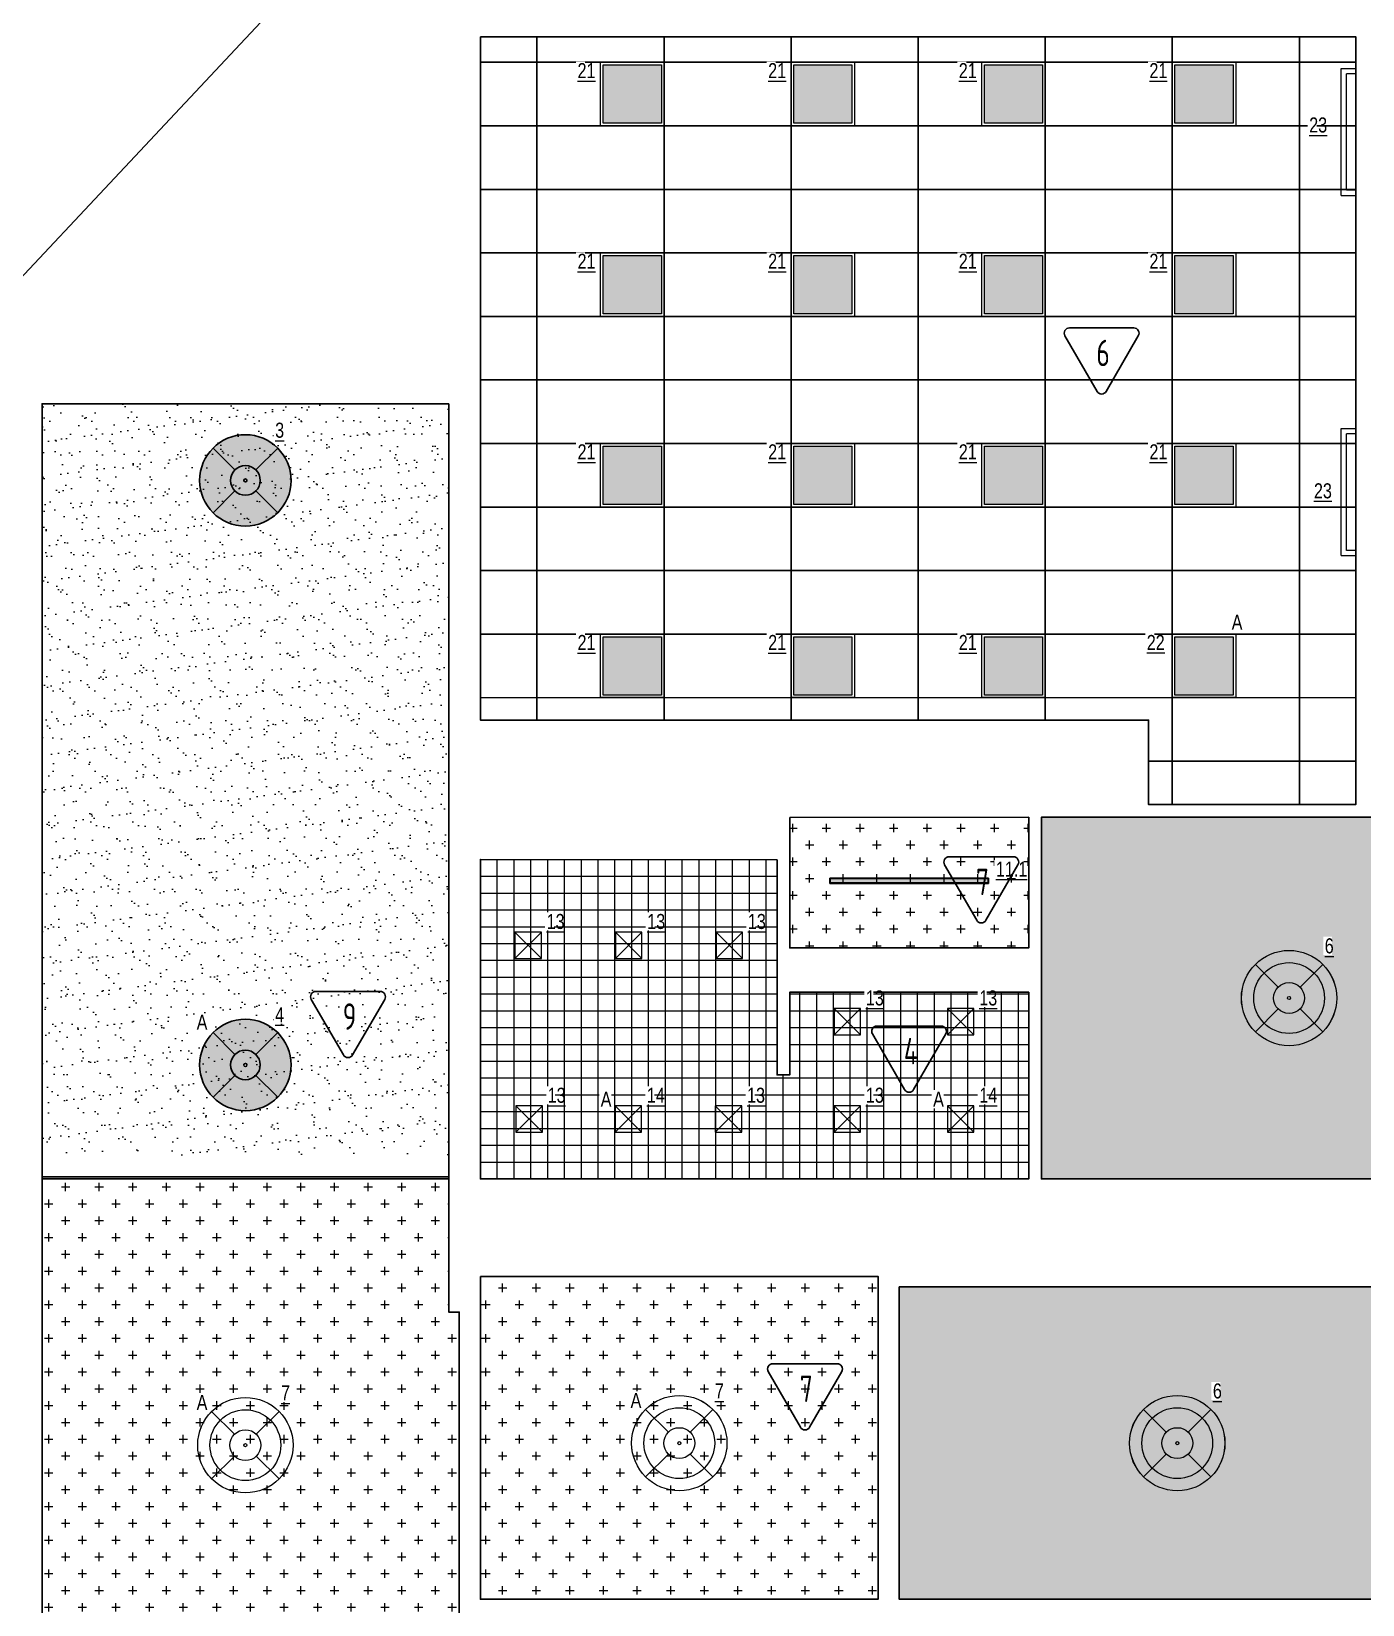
# Model space of a CAD drawing. Header units: millimetres. Extents: x -547274 to 397870, y -45599 to 141350.
# Drawn here: x 207936 to 220505, y 71146 to 86001 of the extents above; entities that cross this region are included whole.
import ezdxf

# ---------------------------------------------------------------- set-up
doc = ezdxf.new("R2010")
doc.units = ezdxf.units.MM
for name, color, linetype, lineweight in [('_ЭОМ_ОБЩ_Освещение_текст тип светильника', 172, 'Continuous', 50), ('_ЭОМ_светильник А', 1, 'Continuous', 35), ('_ЭОМ_светильник Р', 4, 'Continuous', 35), ('АР_Маркер экспликации', 239, 'Continuous', 13), ('АР_Потолки_Штриховка', 252, 'Continuous', 0), ('АР_тонкая линия', 250, 'Continuous', 0)]:
    doc.layers.add(name, color=color, linetype=linetype, lineweight=lineweight)
for name, color, linetype in [('X-ref Light', 250, 'Continuous'), ('X-ref Light Emergency', 249, 'Continuous'), ('Штриховка в сечении', 7, 'Continuous')]:
    doc.layers.add(name, color=color, linetype=linetype)
doc.layers.add('АР_Потолок_Грильято_белый_50х50', color=7, linetype='Continuous', lineweight=5, true_color=0x8e00bd)
doc.layers.add('АР_Потолок_Покраска', color=7, linetype='Continuous', lineweight=5, true_color=0x007399)
doc.layers.get('X-ref Light').off()
doc.styles.add('ISOCPEUR', font='isocpeur.ttf', dxfattribs={"height": 799.9999999999999})
doc.styles.add('ГОСТ', font='cad.shx', dxfattribs={"width": 0.8})
pattern_1 = [(0, (271876.3120309344, -2.91038304567337e-11), (158.75, 158.75), [79.375, -238.125]), (90, (271915.9995309344, -39.6875000000291), (-158.75, 158.75), [79.375, -238.125])]

# ---------------------------------------------------------------- blocks, each defined once
blk = doc.blocks.new('A$C4757d704')
at = {"true_color": 0xf8f6b0, "transparency": 33554687}
h = blk.add_hatch(color=51, dxfattribs=at)
h.dxf.hatch_style = 1
h.paths.add_polyline_path([(213.8624240825741, 686.4852035840837), (131.8888672508434, 768.4587604158228, 0.198841386224367), (0.1738138333512325, 450.347627666637, 0.1989833504630757), (132.0626810841545, 132.06268108414), (213.8624240825695, 213.8624240825578, -0.1989123673796465), (115.9790415045762, 450.1738138333185, -0.1989123673796514)])
edge = h.paths.add_edge_path()
edge.add_arc((450.1738138333512, 450.1738138333185), 334.194772328775, 135.0000000000014, 180)
edge.add_arc((450.1738138333512, 450.1738138333185), 334.194772328775, 180, 224.9999999999975)
edge.add_line((213.8624240825695, 213.8624240825578), (346.9345847065837, 346.9345847065766))
edge.add_ellipse((450.1738138333512, 450.1738138333185), major_axis=(-146.0023180000051, 0), ratio=0.9999999999999303, start_angle=315.0000000000051, end_angle=404.9999999999949, ccw=False)
edge.add_line((346.9345847065838, 553.4130429600605), (213.8624240825741, 686.4852035840837))
edge = h.paths.add_edge_path()
edge.add_line((213.8624240825741, 686.4852035840837), (346.9345847065837, 553.4130429600605))
edge.add_ellipse((450.1738138333512, 450.1738138333185), major_axis=(-146.0023180000051, 0), ratio=0.9999999999999303, start_angle=225.000000000002, end_angle=315.0000000000051, ccw=False)
edge.add_line((553.4130429601197, 553.4130429600615), (686.4852035841284, 686.4852035840837))
edge.add_arc((450.1738138333512, 450.1738138333185), 334.1947723287751, 44.99999999999855, 135.0000000000014)
h.paths.add_polyline_path([(131.8888672508434, 768.4587604158228), (213.8624240825741, 686.4852035840837, -0.4142135623731099), (686.4852035841284, 686.4852035840837), (768.4587604158592, 768.4587604158228, 0.4143735626423198)])
h.paths.add_polyline_path([(768.4587604158592, 768.4587604158228), (686.4852035841284, 686.4852035840837, -0.1989123673796514), (784.3685861621262, 450.1738138333185, -0.1989123673796514), (686.4852035841284, 213.8624240825533), (768.2849465825407, 132.0626810841327, 0.1989833504630816), (900.1738138333512, 450.347627666637, 0.198841386224367)])
edge = h.paths.add_edge_path()
edge.add_line((686.4852035841284, 686.4852035840837), (553.4130429601175, 553.4130429600593))
edge.add_ellipse((450.1738138333512, 450.1738138333185), major_axis=(-146.0023180000051, 0), ratio=0.9999999999999303, start_angle=495.000000000005, end_angle=585.000000000002, ccw=False)
edge.add_line((553.4130429601188, 346.9345847065764), (686.4852035841284, 213.8624240825533))
edge.add_arc((450.1738138333512, 450.1738138333185), 334.194772328775, 315.0000000000014, 360)
edge.add_arc((450.1738138333513, 450.1738138333185), 334.194772328775, 0, 44.99999999999856)
edge = h.paths.add_edge_path()
edge.add_ellipse((450.1738138333512, 450.1738138333185), major_axis=(-146.0023180000051, 0), ratio=0.9999999999999303, start_angle=404.9999999999949, end_angle=495.000000000005, ccw=False)
edge.add_line((346.9345847065837, 346.9345847065765), (213.8624240825695, 213.8624240825578))
edge.add_arc((450.1738138333512, 450.1738138333185), 334.194772328775, 224.9999999999975, 315.0000000000014)
edge.add_line((686.4852035841284, 213.8624240825533), (553.4130429601188, 346.9345847065764))
h.paths.add_polyline_path([(768.2849465825407, 132.0626810841327), (686.4852035841284, 213.8624240825533, -0.4142135623731155), (213.8624240825695, 213.8624240825578), (132.0626810841545, 132.06268108414, 0.4140535802038305)])
edge = h.paths.add_edge_path()
edge.add_ellipse((450.1738138333512, 450.1738138333185), major_axis=(-146.0023180000051, 0), ratio=0.9999999999999303, start_angle=495.000000000005, end_angle=585.0000000000019)
edge.add_ellipse((450.1738138333512, 450.1738138333185), major_axis=(-146.0023180000051, 0), ratio=0.9999999999999303, start_angle=225.000000000002, end_angle=315.0000000000051)
edge.add_ellipse((450.1738138333512, 450.1738138333185), major_axis=(-146.0023180000051, 0), ratio=0.9999999999999303, start_angle=315.0000000000051, end_angle=404.9999999999948)
edge.add_ellipse((450.1738138333512, 450.1738138333185), major_axis=(-146.0023180000051, 0), ratio=0.9999999999999303, start_angle=404.9999999999948, end_angle=495.000000000005)
edge = h.paths.add_edge_path(flags=0)
edge.add_ellipse((450.1738138333512, 450.1738138333185), major_axis=(-14.60023180000948, 0), ratio=0.999999999998702, start_angle=0, end_angle=360)
edge = h.paths.add_edge_path(flags=16)
edge.add_ellipse((450.1738138333512, 450.1738138333185), major_axis=(-14.60023180000948, 0), ratio=0.999999999998702, start_angle=0, end_angle=360)
at = {"layer": 'АР_Потолки_Штриховка', "color": 18, "ltscale": 100, "true_color": 0x000000}
for points in [[(131.8528573591811, 768.4947703074849), (346.9345847065761, 553.4130429600682)], [(768.4947703075213, 768.4947703074849), (553.4130429601264, 553.4130429600682)], [(346.9345847065761, 346.9345847065688), (131.8528573591811, 131.8528573591666)], [(553.4130429601264, 346.9345847065688), (768.4947703075213, 131.852857359152)]]:
    blk.add_lwpolyline(points, dxfattribs=at)
for centre, radius in [((450.1738138333512, 450.347627666637), 450), ((450.1738138333512, 450.1738138333185), 334.194772328775)]:
    blk.add_circle(centre, radius, dxfattribs=at)
for major_axis, ratio, start_param, end_param in [((-146.0023180000051, 0), 0.9999999999999303, 3.926990816987276, 10.21017612416686), ((-146.0023180000051, 0), 0.9999999999999303, 3.926990816987276, 10.21017612416686), ((-14.60023180000948, 0), 0.999999999998702, 3.926990816987891, 10.21017612416748)]:
    blk.add_ellipse((450.1738138333512, 450.1738138333185), major_axis=major_axis, ratio=ratio, start_param=start_param, end_param=end_param, dxfattribs=at)
blk = doc.blocks.new('подвесной светильник люстра')
at = {"true_color": 0xf8f6b0, "transparency": 33554687}
h = blk.add_hatch(color=51, dxfattribs=at)
h.dxf.hatch_style = 1
edge = h.paths.add_edge_path()
edge.add_ellipse((0, 0), major_axis=(-431.6666666666836, 0), ratio=0.9999999999999278, start_angle=225.0000000000021, end_angle=314.9999999999979)
edge.add_line((-305.234427212194, 305.234427212194), (-98.99494936611666, 98.99494936611666))
edge.add_ellipse((0, 0), major_axis=(-140.0000000000049, 0), ratio=0.9999999999999304, start_angle=225.000000000002, end_angle=314.999999999998, ccw=False)
edge.add_line((98.99494936612066, 98.99494936611336), (305.2344272121939, 305.2344272121939))
edge = h.paths.add_edge_path()
edge.add_ellipse((0, 0), major_axis=(-140.0000000000049, 0), ratio=0.9999999999999304, start_angle=314.999999999998, end_angle=405.000000000002, ccw=False)
edge.add_line((-98.99494936611666, 98.99494936611666), (-305.234427212194, 305.234427212194))
edge.add_ellipse((0, 0), major_axis=(-431.6666666666836, 0), ratio=0.9999999999999278, start_angle=314.9999999999979, end_angle=405.0000000000014)
edge.add_line((-305.2344272121976, -305.2344272121903), (-98.99494936611669, -98.99494936611666))
edge = h.paths.add_edge_path()
edge.add_ellipse((0, 0), major_axis=(-140.0000000000049, 0), ratio=0.9999999999999304, start_angle=405.000000000002, end_angle=494.999999999998, ccw=False)
edge.add_line((-98.99494936611664, -98.99494936611677), (-305.2344272121976, -305.2344272121903))
edge.add_ellipse((0, 0), major_axis=(-431.6666666666836, 0), ratio=0.9999999999999278, start_angle=405.0000000000014, end_angle=494.9999999999979)
edge.add_line((305.234427212194, -305.234427212194), (98.99494936611669, -98.99494936611666))
edge = h.paths.add_edge_path()
edge.add_ellipse((0, 0), major_axis=(-431.6666666666836, 0), ratio=0.9999999999999278, start_angle=494.9999999999979, end_angle=585.0000000000022)
edge.add_line((305.234427212194, 305.2344272121939), (98.99494936612007, 98.99494936611276))
edge.add_ellipse((0, 0), major_axis=(-140.0000000000049, 0), ratio=0.9999999999999304, start_angle=494.999999999998, end_angle=585.000000000002, ccw=False)
edge.add_line((98.99494936611674, -98.99494936611666), (305.2344272121939, -305.234427212194))
edge = h.paths.add_edge_path()
edge.add_ellipse((0, 0), major_axis=(-140.0000000000049, 0), ratio=0.9999999999999304, start_angle=494.999999999998, end_angle=585.0000000000019)
edge.add_ellipse((0, 0), major_axis=(-140.0000000000049, 0), ratio=0.9999999999999304, start_angle=225.000000000002, end_angle=314.999999999998)
edge.add_ellipse((0, 0), major_axis=(-140.0000000000049, 0), ratio=0.9999999999999304, start_angle=314.999999999998, end_angle=405.000000000002)
edge.add_ellipse((0, 0), major_axis=(-140.0000000000049, 0), ratio=0.9999999999999304, start_angle=405.000000000002, end_angle=494.999999999998)
edge = h.paths.add_edge_path(flags=16)
edge.add_ellipse((0, 0), major_axis=(-14.00000000000909, 0), ratio=0.9999999999987021, start_angle=0, end_angle=360)
at = {"color": 0, "linetype": 'ByBlock', "lineweight": -2}
for points in [[(-305.2344272121991, 305.2344272121991), (-98.99494936611154, 98.99494936611154)], [(305.2344272121991, 305.2344272121991), (98.99494936611882, 98.99494936611154)], [(-98.99494936611154, -98.99494936611154), (-305.2344272121918, -305.2344272121845)], [(98.99494936611154, -98.99494936611154), (305.2344272121991, -305.2344272121991)]]:
    blk.add_lwpolyline(points, dxfattribs=at)
for major_axis, ratio, start_param, end_param in [((-431.6666666666836, 0), 0.9999999999999278, 3.926990816987278, 10.21017612416686), ((-140.0000000000049, 0), 0.9999999999999304, 3.926990816987276, 10.21017612416686), ((-140.0000000000049, 0), 0.9999999999999304, 3.926990816987276, 10.21017612416686), ((-14.00000000000909, 0), 0.9999999999987021, 3.926990816987891, 10.21017612416748)]:
    blk.add_ellipse((0, 0), major_axis=major_axis, ratio=ratio, start_param=start_param, end_param=end_param, dxfattribs=at)
blk = doc.blocks.new('A$Cbdfa4545')
at = {"layer": 'АР_тонкая линия', "ltscale": 100}
blk.add_lwpolyline([(18478.62926937669, -47754.99613795045), (23133.80499407754, -42790.68553678031)], dxfattribs=at)
blk = doc.blocks.new('RVE-PLS5070-1500-P')
at = {"color": 0, "linetype": 'ByBlock', "lineweight": -2, "ltscale": 40}
for points in [[(750, -25), (-750, -25), (-750, 25), (750, 25)], [(745, -20), (-745, -20), (-745, 20), (745, 20)]]:
    blk.add_lwpolyline(points, close=True, dxfattribs=at)
blk = doc.blocks.new('Кососвет')
at = {"color": 0, "linetype": 'ByBlock', "lineweight": -2, "ltscale": 40}
for points in [[(-600, 26.38208023784682), (600, 26.38208023784682), (600, -111.2262301087801)], [(-600, 26.38208023784682), (-600, -111.2262301087801)], [(-600, -111.2262301087801), (-550, -111.2262301087801)], [(-550, -23.61791976216773), (550, -23.61791976216773)], [(-550, -111.2262301087801), (-550, -23.61791976216773)], [(600, -111.2262301087801), (550, -111.2262301087801), (550, -23.61791976216773)]]:
    blk.add_lwpolyline(points, dxfattribs=at)
blk = doc.blocks.new('RVE-SLIM-PRIME-595')
at = {"layer": 'Штриховка в сечении', "lineweight": 9, "ltscale": 1000, "true_color": 0xf8f6b0, "transparency": 33554636}
h = blk.add_hatch(color=51, dxfattribs=at)
h.dxf.hatch_style = 1
h.paths.add_polyline_path([(274.9999999999999, 275), (-275, 275), (-275, -274.9999999999999), (275, -274.9999999999999)])
at = {"color": 0, "linetype": 'ByBlock', "lineweight": -2, "ltscale": 40}
for points in [[(300, -300), (-300, -300), (-300, 300), (300, 300)], [(275, -275), (-275, -275), (-275, 275), (275, 275)]]:
    blk.add_lwpolyline(points, close=True, dxfattribs=at)
blk = doc.blocks.new('светильник школа коридор')
at = {"color": 0, "linetype": 'ByBlock', "lineweight": -2}
for points in [[(-318.3209564741701, 318.3209564741665), (-103.2392291267752, 103.2392291267497)], [(318.3209564741701, 318.3209564741665), (103.2392291267752, 103.2392291267497)], [(-103.2392291267752, -103.2392291267497), (-318.3209564741701, -318.3209564741519)], [(103.2392291267752, -103.2392291267497), (318.3209564741701, -318.3209564741665)]]:
    blk.add_lwpolyline(points, dxfattribs=at)
blk.add_circle((0, 0), 334.194772328775, dxfattribs=at)
for major_axis, ratio, start_param, end_param in [((-450.1738138333509, 0), 0.999999999999928, 3.926990816987278, 10.21017612416686), ((-146.0023180000051, 0), 0.9999999999999303, 3.926990816987276, 10.21017612416686), ((-146.0023180000051, 0), 0.9999999999999303, 3.926990816987276, 10.21017612416686), ((-14.60023180000948, 0), 0.999999999998702, 3.926990816987891, 10.21017612416748)]:
    blk.add_ellipse((0, 0), major_axis=major_axis, ratio=ratio, start_param=start_param, end_param=end_param, dxfattribs=at)
blk = doc.blocks.new('40 НА 40 ГРИЛЬЯТО ДЛЯ 50')
at = {"color": 0, "linetype": 'ByBlock', "lineweight": -2, "ltscale": 100}
for points in [[(124.9999999999854, -125), (-125, -125), (-125, 125), (124.9999999999854, 125), (124.9999999999854, -125)], [(124.9999999999854, 125), (-125, -125)], [(-125, 125), (124.9999999999854, -125)]]:
    blk.add_lwpolyline(points, dxfattribs=at)

msp = doc.modelspace()

# ---------------------------------------------------------------- hatches: boundary and pattern name
at = {"layer": 'АР_Потолки_Штриховка', "ltscale": 100, "true_color": 0xf8f6b0}
h = msp.add_hatch(color=51, dxfattribs=at)
h.dxf.hatch_style = 1
h.paths.add_polyline_path([(213333.9131384523, 85134.57546643373), (213883.9131384523, 85134.57546643373), (213883.9131384523, 85684.57546643373), (213333.9131384523, 85684.57546643373)])
h = msp.add_hatch(color=51, dxfattribs=at)
h.dxf.hatch_style = 1
h.paths.add_polyline_path([(215133.9107710832, 85134.5775500354), (215683.9107710832, 85134.5775500354), (215683.9107710832, 85684.5775500354), (215133.9107710832, 85684.5775500354)])
h = msp.add_hatch(color=51, dxfattribs=at)
h.dxf.hatch_style = 1
h.paths.add_polyline_path([(216933.9131384498, 85134.57963364257), (217483.9131384498, 85134.57963364257), (217483.9131384498, 85684.57963364257), (216933.9131384498, 85684.57963364257)])
h = msp.add_hatch(color=51, dxfattribs=at)
h.dxf.hatch_style = 1
h.paths.add_polyline_path([(218733.9107710808, 85134.58171724425), (219283.9107710808, 85134.58171724425), (219283.9107710808, 85684.58171724425), (218733.9107710808, 85684.58171724425)])
h = msp.add_hatch(color=51, dxfattribs=at)
h.dxf.hatch_style = 1
h.paths.add_polyline_path([(213333.9152220411, 83334.58891701765), (213883.9152220411, 83334.58891701765), (213883.9152220411, 83884.58891701765), (213333.9152220411, 83884.58891701765)])
h = msp.add_hatch(color=51, dxfattribs=at)
h.dxf.hatch_style = 1
h.paths.add_polyline_path([(215133.9128546721, 83334.59100061933), (215683.9128546721, 83334.59100061933), (215683.9128546721, 83884.59100061933), (215133.9128546721, 83884.59100061933)])
h = msp.add_hatch(color=51, dxfattribs=at)
h.dxf.hatch_style = 1
h.paths.add_polyline_path([(216933.9152220387, 83334.5930842265), (217483.9152220387, 83334.5930842265), (217483.9152220387, 83884.5930842265), (216933.9152220387, 83884.5930842265)])
h = msp.add_hatch(color=51, dxfattribs=at)
h.dxf.hatch_style = 1
h.paths.add_polyline_path([(218733.9128546696, 83334.59516782817), (219283.9128546696, 83334.59516782817), (219283.9128546696, 83884.59516782817), (218733.9128546696, 83884.59516782817)])
h = msp.add_hatch(color=51, dxfattribs=at)
h.dxf.hatch_style = 1
h.paths.add_polyline_path([(213333.9401382513, 81534.5889171539), (213883.9401382513, 81534.5889171539), (213883.9401382513, 82084.5889171539), (213333.9401382513, 82084.5889171539)])
h = msp.add_hatch(color=51, dxfattribs=at)
h.dxf.hatch_style = 1
h.paths.add_polyline_path([(215133.9377708822, 81534.59100075558), (215683.9377708822, 81534.59100075558), (215683.9377708822, 82084.59100075558), (215133.9377708822, 82084.59100075558)])
h = msp.add_hatch(color=51, dxfattribs=at)
h.dxf.hatch_style = 1
h.paths.add_polyline_path([(216933.9401382488, 81534.59308436274), (217483.9401382488, 81534.59308436274), (217483.9401382488, 82084.59308436274), (216933.9401382488, 82084.59308436274)])
h = msp.add_hatch(color=51, dxfattribs=at)
h.dxf.hatch_style = 1
h.paths.add_polyline_path([(218733.9377708798, 81534.59516796442), (219283.9377708798, 81534.59516796442), (219283.9377708798, 82084.59516796442), (218733.9377708798, 82084.59516796442)])
h = msp.add_hatch(color=51, dxfattribs=at)
h.dxf.hatch_style = 1
h.paths.add_polyline_path([(213333.9193892499, 79734.58891694769), (213883.9193892499, 79734.58891694769), (213883.9193892499, 80284.58891694769), (213333.9193892499, 80284.58891694769)])
h = msp.add_hatch(color=51, dxfattribs=at)
h.dxf.hatch_style = 1
h.paths.add_polyline_path([(215133.9170218809, 79734.59100054936), (215683.9170218809, 79734.59100054936), (215683.9170218809, 80284.59100054936), (215133.9170218809, 80284.59100054936)])
h = msp.add_hatch(color=51, dxfattribs=at)
h.dxf.hatch_style = 1
h.paths.add_polyline_path([(216933.9193892475, 79734.59308415653), (217483.9193892475, 79734.59308415653), (217483.9193892475, 80284.59308415653), (216933.9193892475, 80284.59308415653)])
h = msp.add_hatch(color=51, dxfattribs=at)
h.dxf.hatch_style = 1
h.paths.add_polyline_path([(218733.9170218785, 79734.5951677582), (219283.9170218785, 79734.5951677582), (219283.9170218785, 80284.5951677582), (218733.9170218785, 80284.5951677582)])
h = msp.add_hatch(color=51, dxfattribs=at)
h.dxf.hatch_style = 1
h.paths.add_polyline_path([(216969.4663714546, 78000.40506574734), (215479.4663714546, 78000.40506574734), (215479.4663714546, 77960.40506574734), (216969.4663714546, 77960.40506574734)])
at = {"layer": 'АР_Потолок_Грильято_белый_50х50', "transparency": 33554559}
h = msp.add_hatch(dxfattribs=at)
h.set_pattern_fill('ANSI37', color=256, scale=50, angle=45)
h.set_pattern_definition([(90, (212175.6146875144, 75165.68245835253), (-158.75, 0), []), (180, (212175.6146875144, 75165.68245835253), (0, -158.75), [])])
h.paths.add_polyline_path([(214975.9397872961, 78179.5908391447), (212175.6146875143, 78181.47859973091), (212175.6146875141, 75165.68245835253), (217353.09208222, 75165.68245835253), (217353.0889695901, 76928.45651166937), (215095.9366746662, 76928.45655150247), (215095.9337724506, 76146.41862759937), (214975.9337724506, 76146.41862759937)])
at = {"layer": 'АР_Потолок_Покраска'}
h = msp.add_hatch(dxfattribs=at)
h.set_pattern_fill('AR-SAND', color=256, scale=5)
h.set_pattern_definition([(37.50000000000001, (3348.838042688963, 47614.56216568827), (-8.000156479920228, 244.7066186646712), [0, -193.04, 0, -215.9, 0, -206.375]), (7.499999999999999, (3348.838042688963, 47614.56216568827), (224.7616415690013, 358.4125502841771), [0, -104.14, 0, -173.99, 0, -66.67500000000001]), (327.5, (3192.628042689001, 47614.56216568827), (395.496185120729, 0.718592339272881), [0, -63.5, 0, -228.6, 0, -298.45]), (317.5, (3192.628042689001, 47614.56216568827), (381.7782262361486, 111.4646616286082), [0, -31.75, 0, -149.86, 0, -171.45])])
h.paths.add_polyline_path([(211875.6145433908, 82485.68245835185), (211875.5795989504, 75385.68244137483), (208035.5795839569, 75385.68244137477), (208035.5795989503, 82485.68245835183)])
h = msp.add_hatch(dxfattribs=at)
h.set_pattern_fill('CROSS', color=256, scale=25)
h.set_pattern_definition([(0, (-43835.89549598339, 64349.87301355062), (158.75, 158.75), [79.375, -238.125]), (90, (-43796.20799598339, 64310.18551355062), (-158.75, 158.75), [79.375, -238.125])])
h.paths.add_polyline_path([(215095.9397897765, 78578.44087577173), (217353.0241553476, 78580.32861536863), (217352.9850812208, 77346.82383060221), (215095.939576534, 77346.82383060221)])
h = msp.add_hatch(dxfattribs=at)
h.set_pattern_fill('CROSS', color=256, scale=25)
h.set_pattern_definition([(0, (271876.3120317059, 0.0003221026709070429), (158.75, 158.75), [79.375, -238.125]), (90, (271915.9995317059, -39.68717789732909), (-158.75, 158.75), [79.375, -238.125])])
h.paths.add_polyline_path([(241078.2040796922, 78580.33698142084), (241077.8892553187, 75165.69082440552), (217473.3398330048, 75165.69082440488), (217473.0250086313, 78580.33698142102)])
h = msp.add_hatch(dxfattribs=at)
h.set_pattern_fill('CROSS', color=256, scale=25)
h.set_pattern_definition(pattern_1)
h.paths.add_polyline_path([(208035.6145438503, 75185.68244137485), (211875.5796944269, 75185.68244137483), (211875.6145433904, 73908.16474467108), (211975.6145433905, 73908.16474467108), (211975.6145433906, 71908.16474467108), (211975.6145433907, 61655.68245839147), (208035.6145433904, 61655.68245839223)])
h = msp.add_hatch(dxfattribs=at)
h.set_pattern_fill('CROSS', color=256, scale=25)
h.set_pattern_definition([(0, (271876.3120309346, 0.001450396041036583), (158.75, 158.75), [79.375, -238.125]), (90, (271915.9995309346, -39.68604960395896), (-158.75, 158.75), [79.375, -238.125])])
h.paths.add_polyline_path([(216130.6145433676, 74144.48287219455), (220935.6145433904, 74144.48287219455), (220935.6145433904, 74865.69195269828), (237695.6145433904, 74865.69195269828), (237695.6145433904, 74144.48287222249), (242545.6145433903, 74144.48287225043), (242545.6145433904, 71195.69195280642), (216130.6145434132, 71195.69195259015)])
h = msp.add_hatch(dxfattribs=at)
h.set_pattern_fill('CROSS', color=256, scale=25)
h.set_pattern_definition(pattern_1)
h.paths.add_polyline_path([(212175.6145433904, 74244.4733778878), (215930.6145433904, 74244.4733778878), (215930.6145433903, 71195.69323684092), (212175.6145433905, 71195.69323684098)])

# ---------------------------------------------------------------- linework, layer by layer
for points in [[(212175.6487698398, 85950.6824583559), (220440.6145433906, 85950.6824583559), (220440.6145433906, 78700.32861537184), (218485.1551328058, 78700.32861535175), (218485.1551328058, 79498.46636833742), (212175.5803169414, 79498.46636833734)], [(211875.6145433908, 82485.68245835185), (211875.5795989504, 75165.68245835183), (208035.5795839569, 75165.6770808942), (208035.5795989503, 82485.68245835183)], [(215095.9397897765, 78578.44087577173), (217353.0241553476, 78580.32861536863), (217352.9850812208, 77346.82383060221), (215095.939576534, 77346.82383060221)], [(241078.2040796922, 78580.33698142084), (241077.8892553187, 75165.69082440552), (217473.3398330048, 75165.69082440488), (217473.0250086313, 78580.33698142102)], [(214975.9397872961, 78179.5908391447), (212175.6146875143, 78181.47859973091), (212175.6146875141, 75165.68245835253), (217353.09208222, 75165.68245835253), (217353.0889695901, 76928.45651166937), (215095.9366746662, 76928.45655150247), (215095.9337724506, 76146.41862759937), (214975.9337724506, 76146.41862759937)], [(208035.6145438503, 75185.68244137485), (211875.5796944269, 75185.68244137483), (211875.6145433904, 73908.16474467108), (211975.6145433905, 73908.16474467108), (211975.6145433906, 71908.16474467108), (211975.6145433907, 61655.68245839147), (208035.6145433904, 61655.68245839223)], [(216130.6145433676, 74144.48287219455), (220935.6145433904, 74144.48287219455), (220935.6145433904, 74865.69195269828), (237695.6145433904, 74865.69195269828), (237695.6145433904, 74144.48287222249), (242545.6145433903, 74144.48287225043), (242545.6145433904, 71195.69195280642), (216130.6145434132, 71195.69195259015)], [(212175.6145433904, 74244.4733778878), (215930.6145433904, 74244.4733778878), (215930.6145433903, 71195.69323684092), (212175.6145433905, 71195.69323684098)]]:
    msp.add_lwpolyline(points, close=True)
for points in [[(212708.9097870359, 85950.6824583559), (212708.9172558503, 79498.46636833735)], [(213908.9097870367, 85950.6824583559), (213908.9172558511, 79498.46636833737)], [(215108.9097870375, 85950.6824583559), (215108.9172558519, 79498.46636833738)], [(216308.9097870383, 85950.6824583559), (216308.9172558527, 79498.4663683374)], [(217508.9097870391, 85950.6824583559), (217508.9172558535, 79498.46636833741)], [(218708.9097870399, 85950.6824583559), (218708.9181797449, 78700.32871116504)], [(219908.9097870407, 85950.6824583559), (219908.9181797457, 78700.32871117751)], [(212175.644822082, 85709.54421855742), (220440.6145433906, 85709.60620560052)], [(212175.6387662828, 85109.54421849512), (220440.6145433906, 85109.60620558365)], [(212175.6327104836, 84509.54421843284), (220440.6145433906, 84509.60620556679)], [(212175.6266546843, 83909.54421837056), (220440.6145433906, 83909.6062055499)], [(212175.6205988851, 83309.54421830828), (220440.6145433906, 83309.60620553304)], [(212175.6145430859, 82709.54421824597), (220440.6145433906, 82709.60620551617)], [(212175.6084872866, 82109.54421818368), (220440.6145433906, 82109.6062054993)], [(212175.6024314874, 81509.5442181214), (220440.6145433906, 81509.60620548243)], [(212175.5963756882, 80909.54421805912), (220440.6145433906, 80909.60620546556)], [(212175.5903198889, 80309.54421799682), (220440.6145433906, 80309.6062054487)], [(212175.5842640897, 79709.54421792478), (220440.6145433906, 79709.60620562827)], [(218485.1551328058, 79109.5915396714), (220440.6145433906, 79109.6062056114)]]:
    msp.add_lwpolyline(points)
for points in [[(217738.4481938523, 83202.11362177548), (218344.6661345816, 83202.11362177525, -0.5773494962845065), (218387.9673836985, 83127.11385907962), (218084.858499182, 82602.11387087144, -0.5773541042744643), (217998.2556711705, 82602.11387087144), (217695.1470092068, 83127.11347360811, -0.5773491286020777), (217738.4481938523, 83202.11362177548, -1.710881644036777e-06)], [(216601.9598516992, 78207.42586149587), (217208.1777924285, 78207.42586149563, -0.5773494962845065), (217251.4790415454, 78132.4260988), (216948.3701570289, 77607.42611059181, -0.5773541042744643), (216861.7673290174, 77607.42611059181), (216558.6586670536, 78132.4257133285, -0.5773491286020777), (216601.9598516992, 78207.42586149587, -1.710881644036777e-06)], [(210621.5704846187, 76935.3750734896), (211227.788425348, 76935.37507348937, -0.5773494962845065), (211271.0896744649, 76860.37531079374), (210967.9807899484, 76335.37532258556, -0.5773541042744643), (210881.3779619369, 76335.37532258556), (210578.2692999732, 76860.37492532223, -0.5773491286020777), (210621.5704846187, 76935.3750734896, -1.710881644036777e-06)], [(215919.9770334716, 76608.67964160087), (216526.194974201, 76608.67964160064, -0.5773494962845065), (216569.4962233179, 76533.67987890501), (216266.3873388013, 76008.67989069683, -0.5773541042744643), (216179.7845107898, 76008.67989069683), (215876.6758488261, 76533.6794934335, -0.5773491286020777), (215919.9770334716, 76608.67964160087, -1.710881644036777e-06)], [(214937.2906140453, 73420.17287331952), (215543.5085547747, 73420.17287331929, -0.5773494962845065), (215586.8098038916, 73345.17311062365), (215283.7009193751, 72820.17312241546, -0.5773541042744643), (215197.0980913636, 72820.17312241546), (214893.9894293998, 73345.17272515215, -0.5773491286020777), (214937.2906140453, 73420.17287331952, -1.710881644036777e-06)]]:
    msp.add_lwpolyline(points, format="xyb")
at = {"layer": 'АР_Потолки_Штриховка', "color": 18, "ltscale": 100, "true_color": 0x000000}
for points in [[(213908.9131384523, 85109.57546643373), (213308.9131384523, 85109.57546643373), (213308.9131384523, 85709.57546643373), (213908.9131384523, 85709.57546643373)], [(213883.9131384523, 85134.57546643373), (213333.9131384523, 85134.57546643373), (213333.9131384523, 85684.57546643373), (213883.9131384523, 85684.57546643373)], [(215708.9107710832, 85109.5775500354), (215108.9107710832, 85109.5775500354), (215108.9107710832, 85709.5775500354), (215708.9107710832, 85709.5775500354)], [(215683.9107710832, 85134.5775500354), (215133.9107710832, 85134.5775500354), (215133.9107710832, 85684.5775500354), (215683.9107710832, 85684.5775500354)], [(217508.9131384498, 85109.57963364257), (216908.9131384498, 85109.57963364257), (216908.9131384498, 85709.57963364257), (217508.9131384498, 85709.57963364257)], [(217483.9131384498, 85134.57963364257), (216933.9131384498, 85134.57963364257), (216933.9131384498, 85684.57963364257), (217483.9131384498, 85684.57963364257)], [(219308.9107710808, 85109.58171724425), (218708.9107710808, 85109.58171724425), (218708.9107710808, 85709.58171724425), (219308.9107710808, 85709.58171724425)], [(219283.9107710808, 85134.58171724425), (218733.9107710808, 85134.58171724425), (218733.9107710808, 85684.58171724425), (219283.9107710808, 85684.58171724425)], [(213908.9152220411, 83309.58891701765), (213308.9152220411, 83309.58891701765), (213308.9152220411, 83909.58891701765), (213908.9152220411, 83909.58891701765)], [(213883.9152220411, 83334.58891701765), (213333.9152220411, 83334.58891701765), (213333.9152220411, 83884.58891701765), (213883.9152220411, 83884.58891701765)], [(215708.9128546721, 83309.59100061933), (215108.9128546721, 83309.59100061933), (215108.9128546721, 83909.59100061933), (215708.9128546721, 83909.59100061933)], [(215683.9128546721, 83334.59100061933), (215133.9128546721, 83334.59100061933), (215133.9128546721, 83884.59100061933), (215683.9128546721, 83884.59100061933)], [(217508.9152220387, 83309.5930842265), (216908.9152220387, 83309.5930842265), (216908.9152220387, 83909.5930842265), (217508.9152220387, 83909.5930842265)], [(217483.9152220387, 83334.5930842265), (216933.9152220387, 83334.5930842265), (216933.9152220387, 83884.5930842265), (217483.9152220387, 83884.5930842265)], [(219308.9128546696, 83309.59516782817), (218708.9128546696, 83309.59516782817), (218708.9128546696, 83909.59516782817), (219308.9128546696, 83909.59516782817)], [(219283.9128546696, 83334.59516782817), (218733.9128546696, 83334.59516782817), (218733.9128546696, 83884.59516782817), (219283.9128546696, 83884.59516782817)], [(213908.9401382513, 81509.5889171539), (213308.9401382513, 81509.5889171539), (213308.9401382513, 82109.5889171539), (213908.9401382513, 82109.5889171539)], [(213883.9401382513, 81534.5889171539), (213333.9401382513, 81534.5889171539), (213333.9401382513, 82084.5889171539), (213883.9401382513, 82084.5889171539)], [(215708.9377708822, 81509.59100075558), (215108.9377708822, 81509.59100075558), (215108.9377708822, 82109.59100075558), (215708.9377708822, 82109.59100075558)], [(215683.9377708822, 81534.59100075558), (215133.9377708822, 81534.59100075558), (215133.9377708822, 82084.59100075558), (215683.9377708822, 82084.59100075558)], [(217508.9401382488, 81509.59308436274), (216908.9401382488, 81509.59308436274), (216908.9401382488, 82109.59308436274), (217508.9401382488, 82109.59308436274)], [(217483.9401382488, 81534.59308436274), (216933.9401382488, 81534.59308436274), (216933.9401382488, 82084.59308436274), (217483.9401382488, 82084.59308436274)], [(219308.9377708798, 81509.59516796442), (218708.9377708798, 81509.59516796442), (218708.9377708798, 82109.59516796442), (219308.9377708798, 82109.59516796442)], [(219283.9377708798, 81534.59516796442), (218733.9377708798, 81534.59516796442), (218733.9377708798, 82084.59516796442), (219283.9377708798, 82084.59516796442)], [(213908.9193892499, 79709.58891694769), (213308.9193892499, 79709.58891694769), (213308.9193892499, 80309.58891694769), (213908.9193892499, 80309.58891694769)], [(213883.9193892499, 79734.58891694769), (213333.9193892499, 79734.58891694769), (213333.9193892499, 80284.58891694769), (213883.9193892499, 80284.58891694769)], [(215708.9170218809, 79709.59100054936), (215108.9170218809, 79709.59100054936), (215108.9170218809, 80309.59100054936), (215708.9170218809, 80309.59100054936)], [(215683.9170218809, 79734.59100054936), (215133.9170218809, 79734.59100054936), (215133.9170218809, 80284.59100054936), (215683.9170218809, 80284.59100054936)], [(217508.9193892475, 79709.59308415653), (216908.9193892475, 79709.59308415653), (216908.9193892475, 80309.59308415653), (217508.9193892475, 80309.59308415653)], [(217483.9193892475, 79734.59308415653), (216933.9193892475, 79734.59308415653), (216933.9193892475, 80284.59308415653), (217483.9193892475, 80284.59308415653)], [(219308.9170218785, 79709.5951677582), (218708.9170218785, 79709.5951677582), (218708.9170218785, 80309.5951677582), (219308.9170218785, 80309.5951677582)], [(219283.9170218785, 79734.5951677582), (218733.9170218785, 79734.5951677582), (218733.9170218785, 80284.5951677582), (219283.9170218785, 80284.5951677582)], [(216974.4663714546, 78005.40506574734), (215474.4663714546, 78005.40506574734), (215474.4663714546, 77955.40506574734), (216974.4663714546, 77955.40506574734)], [(216969.4663714546, 78000.40506574734), (215479.4663714546, 78000.40506574734), (215479.4663714546, 77960.40506574734), (216969.4663714546, 77960.40506574734)]]:
    msp.add_lwpolyline(points, close=True, dxfattribs=at)
at = {"layer": 'АР_Потолки_Штриховка', "color": 18, "lineweight": 18, "ltscale": 100, "true_color": 0x000000}
for points in [[(213908.913138452, 85109.57546643373), (213308.913138452, 85109.57546643373), (213308.913138452, 85709.57546643373), (213908.913138452, 85709.57546643373)], [(213883.913138452, 85134.57546643373), (213333.913138452, 85134.57546643373), (213333.913138452, 85684.57546643373), (213883.913138452, 85684.57546643373)], [(215708.9107710829, 85109.57755003545), (215108.9107710829, 85109.57755003545), (215108.9107710829, 85709.57755003545), (215708.9107710829, 85709.57755003545)], [(215683.9107710829, 85134.57755003545), (215133.9107710829, 85134.57755003545), (215133.9107710829, 85684.57755003545), (215683.9107710829, 85684.57755003545)], [(217508.9131384497, 85109.57963364258), (216908.9131384497, 85109.57963364258), (216908.9131384497, 85709.57963364258), (217508.9131384497, 85709.57963364258)], [(217483.9131384497, 85134.57963364258), (216933.9131384497, 85134.57963364258), (216933.9131384497, 85684.57963364258), (217483.9131384497, 85684.57963364258)], [(219308.9107710806, 85109.58171724425), (218708.9107710806, 85109.58171724425), (218708.9107710806, 85709.58171724425), (219308.9107710806, 85709.58171724425)], [(219283.9107710806, 85134.58171724425), (218733.9107710806, 85134.58171724425), (218733.9107710806, 85684.58171724425), (219283.9107710806, 85684.58171724425)], [(213908.9152220409, 83309.5889170177), (213308.9152220409, 83309.5889170177), (213308.9152220409, 83909.5889170177), (213908.9152220409, 83909.5889170177)], [(213883.9152220409, 83334.5889170177), (213333.9152220409, 83334.5889170177), (213333.9152220409, 83884.5889170177), (213883.9152220409, 83884.5889170177)], [(215708.9128546718, 83309.59100061936), (215108.9128546718, 83309.59100061936), (215108.9128546718, 83909.59100061936), (215708.9128546718, 83909.59100061936)], [(215683.9128546718, 83334.59100061936), (215133.9128546718, 83334.59100061936), (215133.9128546718, 83884.59100061936), (215683.9128546718, 83884.59100061936)], [(217508.9152220386, 83309.5930842265), (216908.9152220386, 83309.5930842265), (216908.9152220386, 83909.5930842265), (217508.9152220386, 83909.5930842265)], [(217483.9152220386, 83334.5930842265), (216933.9152220386, 83334.5930842265), (216933.9152220386, 83884.5930842265), (217483.9152220386, 83884.5930842265)], [(219308.9128546694, 83309.59516782816), (218708.9128546694, 83309.59516782816), (218708.9128546694, 83909.59516782816), (219308.9128546694, 83909.59516782816)], [(219283.9128546694, 83334.59516782816), (218733.9128546694, 83334.59516782816), (218733.9128546694, 83884.59516782816), (219283.9128546694, 83884.59516782816)], [(213908.9401382511, 81509.5889171539), (213308.9401382511, 81509.5889171539), (213308.9401382511, 82109.5889171539), (213908.9401382511, 82109.5889171539)], [(213883.9401382511, 81534.5889171539), (213333.9401382511, 81534.5889171539), (213333.9401382511, 82084.5889171539), (213883.9401382511, 82084.5889171539)], [(215708.937770882, 81509.59100075556), (215108.937770882, 81509.59100075556), (215108.937770882, 82109.59100075556), (215708.937770882, 82109.59100075556)], [(215683.937770882, 81534.59100075556), (215133.937770882, 81534.59100075556), (215133.937770882, 82084.59100075556), (215683.937770882, 82084.59100075556)], [(217508.9401382486, 81509.59308436276), (216908.9401382486, 81509.59308436276), (216908.9401382486, 82109.59308436276), (217508.9401382486, 82109.59308436276)], [(217483.9401382486, 81534.59308436276), (216933.9401382486, 81534.59308436276), (216933.9401382486, 82084.59308436276), (217483.9401382486, 82084.59308436276)], [(219308.9377708797, 81509.59516796442), (218708.9377708797, 81509.59516796442), (218708.9377708797, 82109.59516796442), (219308.9377708797, 82109.59516796442)], [(219283.9377708797, 81534.59516796442), (218733.9377708797, 81534.59516796442), (218733.9377708797, 82084.59516796442), (219283.9377708797, 82084.59516796442)], [(213908.9193892498, 79709.58891694773), (213308.9193892498, 79709.58891694773), (213308.9193892498, 80309.58891694773), (213908.9193892498, 80309.58891694773)], [(213883.9193892498, 79734.58891694773), (213333.9193892498, 79734.58891694773), (213333.9193892498, 80284.58891694773), (213883.9193892498, 80284.58891694773)], [(215708.9170218807, 79709.5910005494), (215108.9170218807, 79709.5910005494), (215108.9170218807, 80309.5910005494), (215708.9170218807, 80309.5910005494)], [(215683.9170218807, 79734.5910005494), (215133.9170218807, 79734.5910005494), (215133.9170218807, 80284.5910005494), (215683.9170218807, 80284.5910005494)], [(217508.9193892473, 79709.59308415653), (216908.9193892473, 79709.59308415653), (216908.9193892473, 80309.59308415653), (217508.9193892473, 80309.59308415653)], [(217483.9193892473, 79734.59308415653), (216933.9193892473, 79734.59308415653), (216933.9193892473, 80284.59308415653), (217483.9193892473, 80284.59308415653)], [(219308.9170218784, 79709.59516775819), (218708.9170218784, 79709.59516775819), (218708.9170218784, 80309.59516775819), (219308.9170218784, 80309.59516775819)], [(219283.9170218784, 79734.59516775819), (218733.9170218784, 79734.59516775819), (218733.9170218784, 80284.59516775819), (219283.9170218784, 80284.59516775819)], [(216974.4663714544, 78005.40506574734), (215474.4663714544, 78005.40506574734), (215474.4663714544, 77955.40506574734), (216974.4663714544, 77955.40506574734)], [(216969.4663714544, 78000.40506574734), (215479.4663714544, 78000.40506574734), (215479.4663714544, 77960.40506574734), (216969.4663714544, 77960.40506574734)]]:
    msp.add_lwpolyline(points, close=True, dxfattribs=at)

# ---------------------------------------------------------------- block references
at = {"layer": '_ЭОМ_светильник А', "color": 18, "lineweight": 18, "ltscale": 100, "true_color": 0x000000}
for name, p in [('RVE-SLIM-PRIME-595', (219008.9170218781, 80009.59516775825)), ('подвесной светильник люстра', (209955.6015030237, 76241.10532967887))]:
    msp.add_blockref(name, p, dxfattribs=at)
at = {"layer": '_ЭОМ_светильник А', "color": 18, "lineweight": 18, "ltscale": 100, "true_color": 0x000000, "xscale": -1}
for p in [(213571.9336891416, 75730.68245835252), (216711.1677410057, 75730.68245835252)]:
    msp.add_blockref('40 НА 40 ГРИЛЬЯТО ДЛЯ 50', p, dxfattribs=at)
at = {"layer": '_ЭОМ_светильник Р', "color": 18, "lineweight": 18, "ltscale": 100, "true_color": 0x000000}
for name, p in [('RVE-SLIM-PRIME-595', (213608.913138452, 85409.56096581685)), ('RVE-SLIM-PRIME-595', (215408.910771083, 85409.56304941858)), ('RVE-SLIM-PRIME-595', (217208.9131384496, 85409.56513302571)), ('RVE-SLIM-PRIME-595', (219008.9107710806, 85409.56721662743)), ('RVE-SLIM-PRIME-595', (213608.9152220409, 83609.57441640082)), ('RVE-SLIM-PRIME-595', (215408.9128546719, 83609.57650000248)), ('RVE-SLIM-PRIME-595', (217208.9152220385, 83609.57858360968)), ('RVE-SLIM-PRIME-595', (219008.9128546694, 83609.58066721134)), ('подвесной светильник люстра', (209955.626355809, 81761.13965956024)), ('RVE-SLIM-PRIME-595', (213608.9401382511, 81809.57441653709)), ('RVE-SLIM-PRIME-595', (215408.937770882, 81809.57650013875)), ('RVE-SLIM-PRIME-595', (217208.9401382488, 81809.57858374588)), ('RVE-SLIM-PRIME-595', (219008.9377708795, 81809.58066734755)), ('RVE-SLIM-PRIME-595', (213608.9193892497, 80009.57441633086)), ('RVE-SLIM-PRIME-595', (215408.9170218807, 80009.57649993252)), ('RVE-SLIM-PRIME-595', (217208.9193892473, 80009.57858353971)), ('светильник школа коридор', (219811.6145433547, 76873.00955883258)), ('светильник школа коридор', (218755.6145433905, 72670.08596206341))]:
    msp.add_blockref(name, p, dxfattribs=at)
at = {"layer": '_ЭОМ_светильник Р', "color": 18, "lineweight": 18, "ltscale": 100, "true_color": 0x000000, "rotation": 89.99999999999999}
for p in [(220329.3883132814, 85050.68245835257), (220329.3883132814, 81650.68245835257)]:
    msp.add_blockref('Кососвет', p, dxfattribs=at)
at = {"layer": '_ЭОМ_светильник Р', "color": 18, "lineweight": 18, "ltscale": 100, "true_color": 0x000000, "xscale": -1}
for p in [(212625.6143882019, 77371.64193725715), (213575.6143882017, 77371.64193725715), (214525.933617262, 77371.64193725727), (215640.475217387, 76649.6987516491), (216711.1677410057, 76649.6987516491), (212635.2809211816, 75730.68245835252), (214518.2786435903, 75730.68245835252), (215640.475217387, 75730.68245835252)]:
    msp.add_blockref('40 НА 40 ГРИЛЬЯТО ДЛЯ 50', p, dxfattribs=at)
at = {"layer": 'X-ref Light', "linetype": 'ByBlock', "ltscale": 40}
for p in [(219361.4407295212, 76422.83574499922), (209505.4407295574, 72200.50595579122), (213602.9407295573, 72219.91214823013), (218305.4407295571, 72219.91214823008)]:
    msp.add_blockref('A$C4757d704', p, dxfattribs=at)
at = {"layer": 'X-ref Light', "color": 18, "linetype": 'ByBlock', "lineweight": 18, "ltscale": 40, "true_color": 0x000000}
for p in [(219361.440729521, 76422.83574499925), (209505.4407295574, 72200.50595579123), (213602.9407295571, 72219.91214823014), (218305.4407295569, 72219.91214823008)]:
    msp.add_blockref('A$C4757d704', p, dxfattribs=at)
at = {"layer": 'X-ref Light Emergency', "linetype": 'ByBlock', "ltscale": 40}
for p in [(209955.626355809, 81761.13965956023), (209955.601503024, 76241.10532967885)]:
    msp.add_blockref('подвесной светильник люстра', p, dxfattribs=at)
at = {"layer": 'X-ref Light Emergency', "color": 18, "linetype": 'ByBlock', "lineweight": 18, "ltscale": 40, "true_color": 0x000000}
for p in [(209955.626355809, 81761.13965956024), (209955.6015030237, 76241.10532967887)]:
    msp.add_blockref('подвесной светильник люстра', p, dxfattribs=at)

# ---------------------------------------------------------------- texts
at = {"char_height": 250, "width": 294.3337657886732, "attachment_point": 1, "style": 'ISOCPEUR'}
for s, insert in [('{\\W0.7;6}', (217992.1404319799, 83090.03158625633)), ('{\\W0.7;7}', (216855.6520898268, 78095.34382597673)), ('{\\W0.7;9}', (210875.2627227463, 76823.29303797045)), ('{\\W0.7;4}', (216173.6692715993, 76496.59760608172)), ('{\\W0.7;7}', (215190.982852173, 73308.09083780038))]:
    msp.add_mtext(s, dxfattribs=dict(at, insert=insert))

# ---------------------------------------------------------------- next in the draw order: texts
at = {"layer": '_ЭОМ_ОБЩ_Освещение_текст тип светильника', "color": 18, "lineweight": 18, "ltscale": 40, "true_color": 0x000000, "char_height": 142.1875, "width": 55.871829552576, "attachment_point": 1, "style": 'ГОСТ', "bg_fill": 3, "box_fill_scale": 1.1, "bg_fill_color": 256, "bg_fill_transparency": 0}
for s, insert in [('{\\L21}', (213092.5306263513, 85701.9823006068)), ('{\\L21}', (214892.5282589824, 85701.98438420852)), ('{\\L21}', (216692.530626349, 85701.98646781566)), ('{\\L21}', (218492.5282589798, 85701.98855141738)), ('{\\L23}', (220001.8116420328, 85188.88822909414)), ('{\\L21}', (213092.5327099402, 83901.99575119077)), ('{\\L21}', (214892.5303425713, 83901.99783479243)), ('{\\L21}', (216692.5327099378, 83901.99991839963)), ('{\\L21}', (218492.5303425687, 83902.00200200129)), ('{\\L3}', (210236.9981291826, 82306.63991729867)), ('{\\L21}', (213092.5576261504, 82101.99575132703)), ('{\\L21}', (214892.5552587812, 82101.9978349287)), ('{\\L21}', (216692.557626148, 82101.99991853583)), ('{\\L21}', (218492.5552587789, 82102.0020021375)), ('{\\L23}', (220046.6049592092, 81734.21363905787)), ('{\\L21}', (213092.5368771491, 80301.9957511208)), ('{\\L21}', (214892.5345097799, 80301.99783472247)), ('{\\L21}', (216692.5368771465, 80301.99991832966)), ('{\\L22}', (218467.7272090817, 80302.0165025482)), ('{\\L11.1}', (217043.4682963417, 78162.05793136604)), ('{\\L13}', (212800.808183641, 77667.5278988972)), ('{\\L13}', (213750.8081836408, 77667.5278988972)), ('{\\L13}', (214701.1274127011, 77667.52789889732)), ('{\\L6}', (220148.270994061, 77437.19911110333)), ('{\\L13}', (215815.669012826, 76945.58471328915)), ('{\\L13}', (216886.3615364447, 76945.58471328915)), ('{\\L4}', (210236.9732763973, 76786.6055874173)), ('{\\L13}', (212810.4747166206, 76026.56841999256)), ('{\\L14}', (213747.1274845806, 76026.56841999256)), ('{\\L13}', (214693.4724390293, 76026.56841999256)), ('{\\L13}', (215815.669012826, 76026.56841999256)), ('{\\L14}', (216886.3615364447, 76026.56841999256)), ('{\\L6}', (219092.2709940968, 73234.27551433416))]:
    msp.add_mtext(s, dxfattribs=dict(at, insert=insert))
at = {"layer": '_ЭОМ_светильник А', "color": 18, "lineweight": 18, "ltscale": 100, "true_color": 0x000000, "char_height": 142.1875, "width": 86.04374658316377, "attachment_point": 1, "style": 'ГОСТ', "bg_fill": 3, "box_fill_scale": 1.1, "bg_fill_color": 256, "bg_fill_transparency": 0}
for insert in [(219269.9259175385, 80493.01731934417), (209495.8139669109, 76715.94689640852), (213311.0683181043, 75989.30909717608), (216450.3023699684, 75989.30909717608), (209495.8270072779, 73125.52111528521, 4.999999999999952e-09), (213593.3270072777, 73144.92730772412, 4.999999999999952e-09)]:
    msp.add_mtext('А', dxfattribs=dict(at, insert=insert))

# ---------------------------------------------------------------- next in the draw order: block references
at = {"layer": '_ЭОМ_светильник А', "color": 18, "lineweight": 18, "ltscale": 100, "true_color": 0x000000}
for p in [(209955.6145433908, 72650.67976962453), (214053.1145433905, 72670.08596206344)]:
    msp.add_blockref('светильник школа коридор', p, dxfattribs=at)
at = {"layer": '_ЭОМ_светильник Р', "color": 18, "lineweight": 18, "ltscale": 100, "true_color": 0x000000, "rotation": 180}
msp.add_blockref('RVE-PLS5070-1500-P', (216224.4663714544, 77980.40506574734), dxfattribs=at)
at = {"layer": 'АР_Маркер экспликации', "ltscale": 100}
msp.add_blockref('A$Cbdfa4545', (188580.552935419, 130600.6824583525), dxfattribs=at)

# ---------------------------------------------------------------- next in the draw order: texts
at = {"layer": '_ЭОМ_ОБЩ_Освещение_текст тип светильника', "color": 18, "lineweight": 18, "ltscale": 40, "true_color": 0x000000, "char_height": 142.1875, "width": 55.871829552576, "attachment_point": 1, "style": 'ГОСТ', "bg_fill": 3, "box_fill_scale": 1.1, "bg_fill_color": 256, "bg_fill_transparency": 0}
for insert in [(214389.7709940968, 73234.2755143342), (210292.2709940971, 73214.86932189528)]:
    msp.add_mtext('{\\L7}', dxfattribs=dict(at, insert=insert))

doc.saveas('drawing.dxf')
